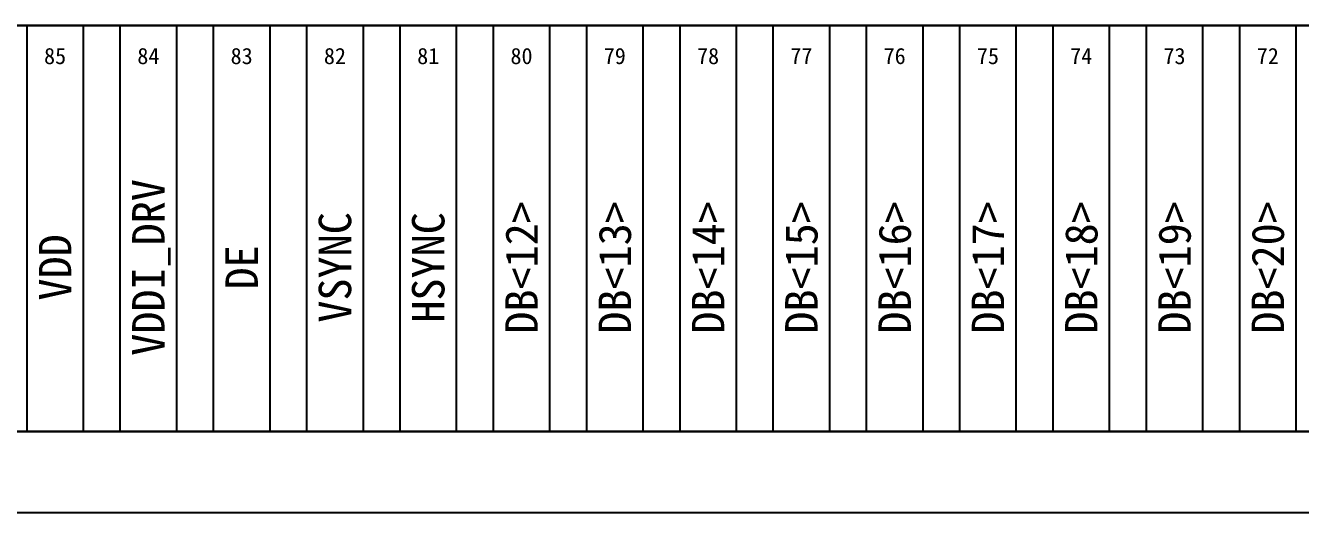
# Model space of a CAD drawing. Header units: millimetres. Extents: x 7349 to 7879, y -734 to -358.
# Drawn here: x 7455.657 to 7457.229, y -525.981 to -525.381 of the extents above; entities that cross this region are included whole.
import ezdxf
from ezdxf.enums import TextEntityAlignment as Align

# ---------------------------------------------------------------- set-up
doc = ezdxf.new("R2010")
doc.units = ezdxf.units.MM
doc.layers.add('FPC', color=42, linetype='Continuous')
doc.layers.add('标 注', color=3, linetype='Continuous')

# ---------------------------------------------------------------- blocks, each defined once
blk = doc.blocks.new('LCD')
at = {"color": 6}
blk.add_line((7370.5424, -538.5852), (7424.3824, -538.5852), dxfattribs=at)
for points in [[(7382.0249, -538.4852), (7412.8999, -538.4852), (7412.8999, -537.9852), (7382.0249, -537.9852)], [(7402.4299, -538.4852), (7402.4999, -538.4852), (7402.4999, -537.9852), (7402.4299, -537.9852)], [(7402.5449, -538.4852), (7402.6149, -538.4852), (7402.6149, -537.9852), (7402.5449, -537.9852)], [(7402.6599, -538.4852), (7402.7299, -538.4852), (7402.7299, -537.9852), (7402.6599, -537.9852)], [(7402.7749, -538.4852), (7402.8449, -538.4852), (7402.8449, -537.9852), (7402.7749, -537.9852)], [(7402.8899, -538.4852), (7402.9599, -538.4852), (7402.9599, -537.9852), (7402.8899, -537.9852)], [(7403.0049, -538.4852), (7403.0749, -538.4852), (7403.0749, -537.9852), (7403.0049, -537.9852)], [(7403.1199, -538.4852), (7403.1899, -538.4852), (7403.1899, -537.9852), (7403.1199, -537.9852)], [(7403.2349, -538.4852), (7403.3049, -538.4852), (7403.3049, -537.9852), (7403.2349, -537.9852)], [(7403.3499, -538.4852), (7403.4199, -538.4852), (7403.4199, -537.9852), (7403.3499, -537.9852)], [(7403.4649, -538.4852), (7403.5349, -538.4852), (7403.5349, -537.9852), (7403.4649, -537.9852)], [(7403.5799, -538.4852), (7403.6499, -538.4852), (7403.6499, -537.9852), (7403.5799, -537.9852)], [(7403.6949, -538.4852), (7403.7649, -538.4852), (7403.7649, -537.9852), (7403.6949, -537.9852)], [(7403.8099, -538.4852), (7403.8799, -538.4852), (7403.8799, -537.9852), (7403.8099, -537.9852)], [(7403.9249, -538.4852), (7403.9949, -538.4852), (7403.9949, -537.9852), (7403.9249, -537.9852)]]:
    blk.add_lwpolyline(points, close=True, dxfattribs=at)
for s, p in [('85', (7402.4649, -538.0227)), ('84', (7402.5799, -538.0227)), ('83', (7402.6949, -538.0227)), ('82', (7402.8099, -538.0227)), ('81', (7402.9249, -538.0227)), ('80', (7403.0399, -538.0227)), ('79', (7403.1549, -538.0227)), ('78', (7403.2699, -538.0227)), ('77', (7403.3849, -538.0227)), ('76', (7403.4999, -538.0227)), ('75', (7403.6149, -538.0227)), ('74', (7403.7299, -538.0227)), ('73', (7403.8449, -538.0227)), ('72', (7403.9599, -538.0227))]:
    blk.add_text(s, height=0.02, dxfattribs=at).set_placement(p, align=Align.MIDDLE_CENTER)
for s, p in [('VDDI_DRV', (7402.5799, -538.2832)), ('DB<12>', (7403.0399, -538.2832)), ('DB<13>', (7403.1549, -538.2832)), ('DB<14>', (7403.2699, -538.2832)), ('DB<15>', (7403.3849, -538.2832)), ('DB<16>', (7403.4999, -538.2832)), ('DB<17>', (7403.6149, -538.2832)), ('DB<18>', (7403.7299, -538.2832)), ('DB<19>', (7403.8449, -538.2832)), ('DB<20>', (7403.9599, -538.2832)), ('VSYNC', (7402.8099, -538.2832)), ('HSYNC', (7402.9249, -538.2832)), ('VDD', (7402.4649, -538.2832)), ('DE', (7402.6949, -538.2832))]:
    blk.add_text(s, height=0.04, rotation=90, dxfattribs=at).set_placement(p, align=Align.MIDDLE_CENTER)

msp = doc.modelspace()

# ---------------------------------------------------------------- linework, layer by layer
at = {"color": 6}
for points in [[(7435.2537, -525.8812), (7466.1287, -525.8812), (7466.1287, -525.3812), (7435.2537, -525.3812)], [(7455.6587, -525.8812), (7455.7287, -525.8812), (7455.7287, -525.3812), (7455.6587, -525.3812)], [(7455.7737, -525.8812), (7455.8437, -525.8812), (7455.8437, -525.3812), (7455.7737, -525.3812)], [(7455.8887, -525.8812), (7455.9587, -525.8812), (7455.9587, -525.3812), (7455.8887, -525.3812)], [(7456.0037, -525.8812), (7456.0737, -525.8812), (7456.0737, -525.3812), (7456.0037, -525.3812)], [(7456.1187, -525.8812), (7456.1887, -525.8812), (7456.1887, -525.3812), (7456.1187, -525.3812)], [(7456.2337, -525.8812), (7456.3037, -525.8812), (7456.3037, -525.3812), (7456.2337, -525.3812)], [(7456.3487, -525.8812), (7456.4187, -525.8812), (7456.4187, -525.3812), (7456.3487, -525.3812)], [(7456.4637, -525.8812), (7456.5337, -525.8812), (7456.5337, -525.3812), (7456.4637, -525.3812)], [(7456.5787, -525.8812), (7456.6487, -525.8812), (7456.6487, -525.3812), (7456.5787, -525.3812)], [(7456.6937, -525.8812), (7456.7637, -525.8812), (7456.7637, -525.3812), (7456.6937, -525.3812)], [(7456.8087, -525.8812), (7456.8787, -525.8812), (7456.8787, -525.3812), (7456.8087, -525.3812)], [(7456.9237, -525.8812), (7456.9937, -525.8812), (7456.9937, -525.3812), (7456.9237, -525.3812)], [(7457.0387, -525.8812), (7457.1087, -525.8812), (7457.1087, -525.3812), (7457.0387, -525.3812)], [(7457.1537, -525.8812), (7457.2237, -525.8812), (7457.2237, -525.3812), (7457.1537, -525.3812)]]:
    msp.add_lwpolyline(points, close=True, dxfattribs=at)
at = {"layer": 'FPC', "color": 30}
msp.add_line((7434.8562, -525.3812), (7466.5262, -525.3812), dxfattribs=at)

# ---------------------------------------------------------------- block references
at = {"layer": '标 注', "color": 7}
msp.add_blockref('LCD', (53.2288, 12.6039), dxfattribs=at)

# ---------------------------------------------------------------- texts
at = {"color": 6}
for s, p in [('85', (7455.6937, -525.4188)), ('84', (7455.8087, -525.4188)), ('83', (7455.9237, -525.4188)), ('82', (7456.0387, -525.4188)), ('81', (7456.1537, -525.4188)), ('80', (7456.2687, -525.4188)), ('79', (7456.3837, -525.4188)), ('78', (7456.4987, -525.4188)), ('77', (7456.6137, -525.4188)), ('76', (7456.7287, -525.4188)), ('75', (7456.8437, -525.4188)), ('74', (7456.9587, -525.4188)), ('73', (7457.0737, -525.4188)), ('72', (7457.1887, -525.4188))]:
    msp.add_text(s, height=0.02, dxfattribs=at).set_placement(p, align=Align.MIDDLE_CENTER)
for s, p in [('VDDI_DRV', (7455.8087, -525.6793)), ('DB<12>', (7456.2687, -525.6793)), ('DB<13>', (7456.3837, -525.6793)), ('DB<14>', (7456.4987, -525.6793)), ('DB<15>', (7456.6137, -525.6793)), ('DB<16>', (7456.7287, -525.6793)), ('DB<17>', (7456.8437, -525.6793)), ('DB<18>', (7456.9587, -525.6793)), ('DB<19>', (7457.0737, -525.6793)), ('DB<20>', (7457.1887, -525.6793)), ('VSYNC', (7456.0387, -525.6793)), ('HSYNC', (7456.1537, -525.6793)), ('VDD', (7455.6937, -525.6793)), ('DE', (7455.9237, -525.6793))]:
    msp.add_text(s, height=0.04, rotation=90, dxfattribs=at).set_placement(p, align=Align.MIDDLE_CENTER)

doc.saveas('drawing.dxf')
